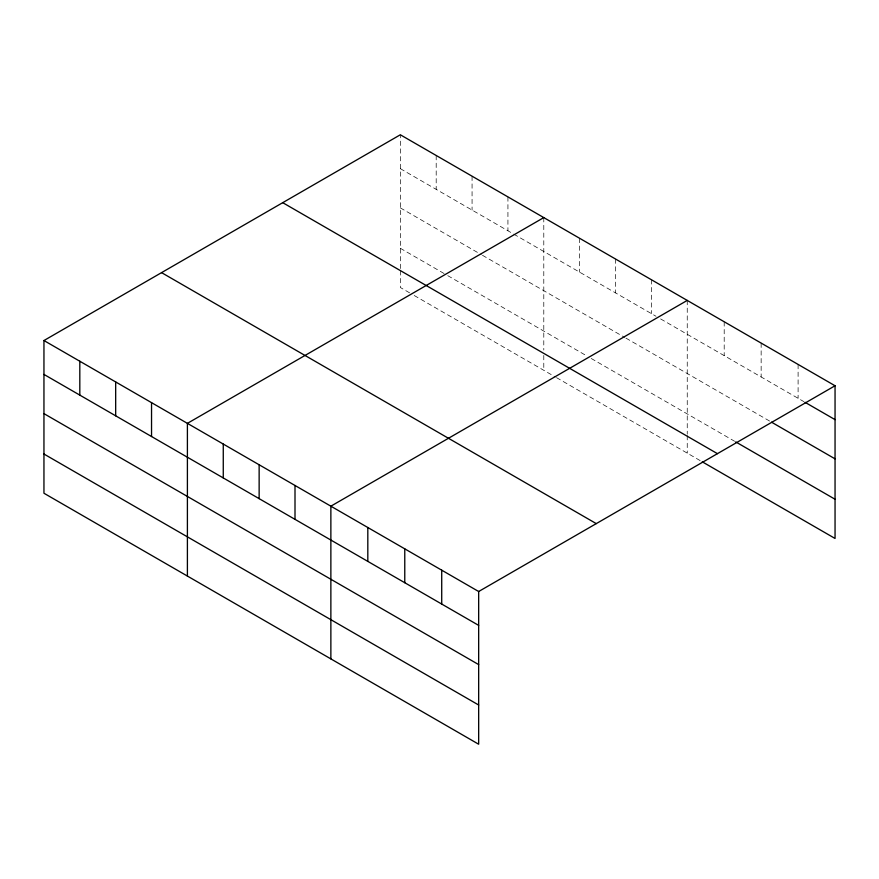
<?xml version="1.0" encoding="UTF-8"?>
<svg xmlns="http://www.w3.org/2000/svg" width="879" height="879" viewBox="0 0 879 879"><rect width="100%" height="100%" fill="white"/><g stroke="black" fill="none" stroke-linecap="round" stroke-linejoin="round"><path stroke-width="0.66" stroke-dasharray="4.39 3.3" d="M400.33 268.556L400.33 134.773M400.33 168.658L512.556 233.44M513.71 234.111L656.009 316.264M660.634 318.934L803.867 401.637M400.33 207.873L481.318 254.624M482.472 255.295L624.771 337.448M625.925 338.118L770.389 421.513M400.33 248.274L446.609 274.984M447.763 275.654L586.601 355.808M591.226 358.478L734.591 441.247M409.592 292.828L400.33 287.488L400.33 269.908M414.218 295.498L555.363 376.992M556.517 377.651L701.101 461.134M798.099 364.422L798.099 398.297M761.148 343.096L761.148 376.97M724.197 321.758L724.197 355.632M687.246 300.42L687.246 434.204M687.246 435.555L687.246 453.135M651.383 279.72L651.383 313.594M615.52 259.008L615.52 292.894M579.657 238.308L579.657 272.182M543.793 217.596L543.793 350.029M543.793 355.435L543.793 370.312M507.93 196.896L507.93 230.77M472.067 176.185L472.067 210.07M436.193 155.484L436.193 189.359"/><path stroke-width="1.32" d="M478.67 664.601L478.67 591.512L43.95 340.536L43.95 493.24L478.67 744.227L478.67 664.601L43.95 413.624M702.255 461.805L835.05 538.464L835.05 385.76L400.33 134.773L43.95 340.536M543.793 217.596L187.403 423.359L187.403 576.064M687.246 300.42L330.867 506.183L330.867 658.887M478.67 591.512L835.05 385.76M805.032 402.307L835.05 419.635M771.542 422.184L835.05 458.849M735.745 441.917L835.05 499.25M282.73 202.675L717.44 453.663M161.56 272.633L596.27 523.62M43.95 374.41L478.67 625.387M43.95 454.025L478.67 705.013M441.719 570.185L441.719 604.06M404.769 548.848L404.769 582.722M367.818 527.51L367.818 561.395M295.003 485.472L295.003 519.357M259.14 464.771L259.14 498.646M223.266 444.06L223.266 477.945M151.54 402.648L151.54 436.533M115.676 381.947L115.676 415.822M79.813 361.236L79.813 395.121"/></g></svg>
